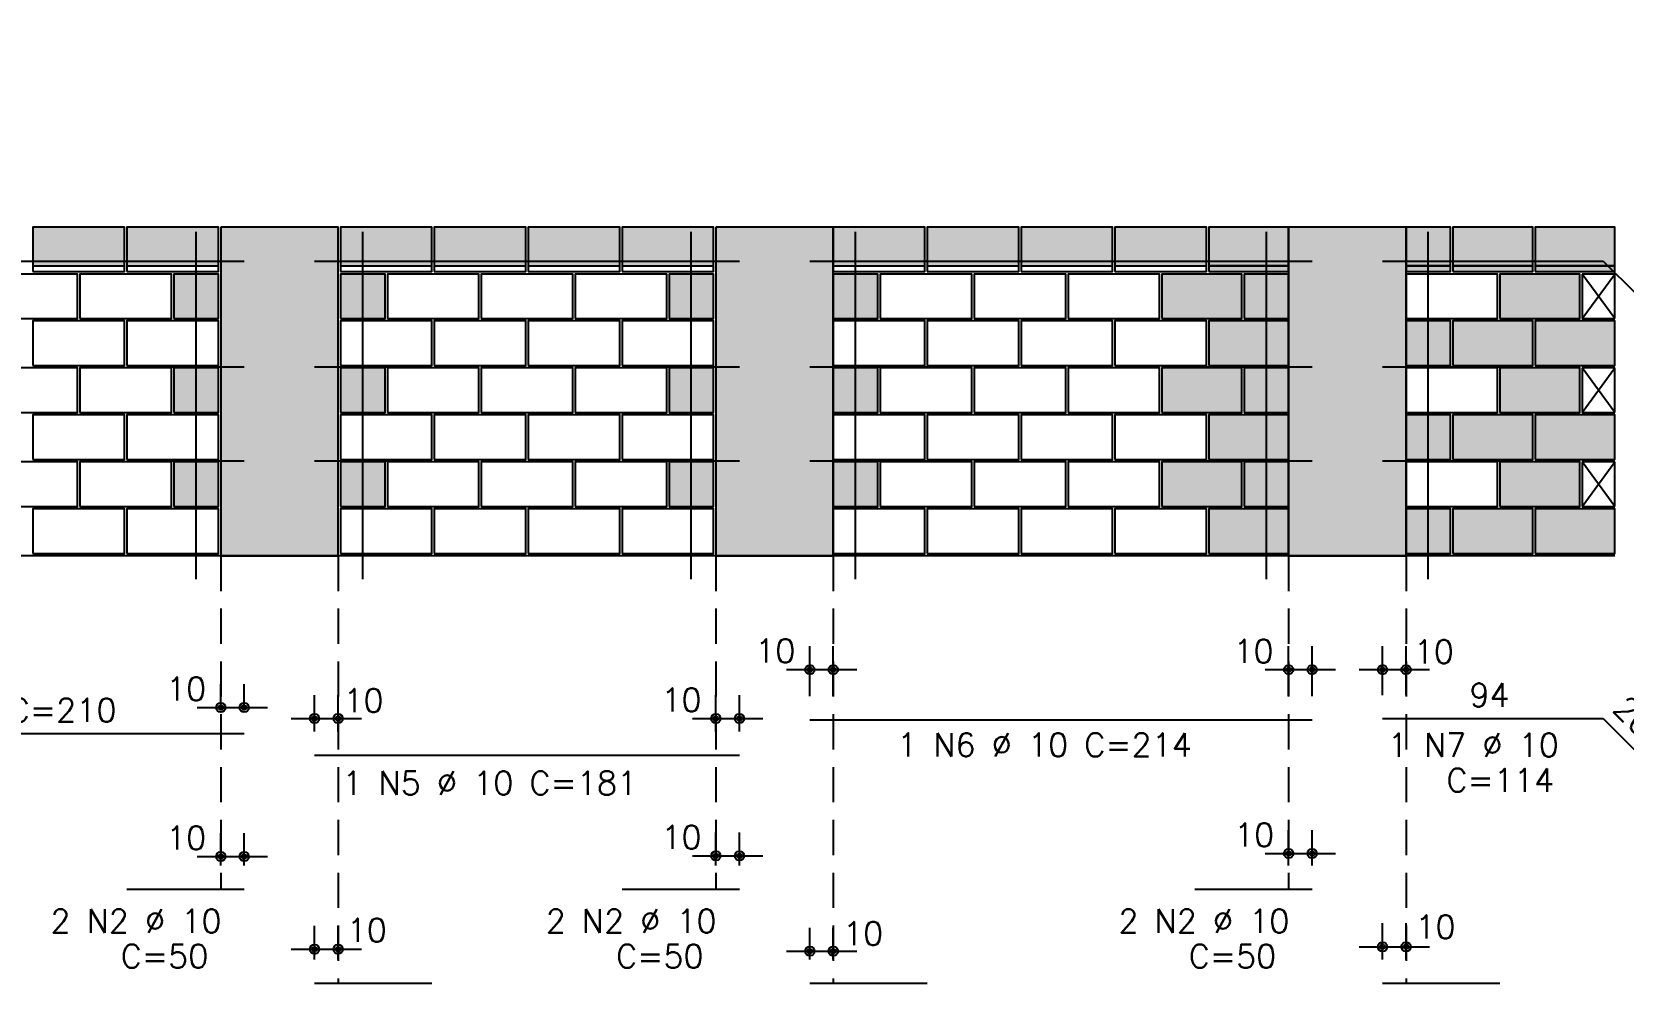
# Model space of a CAD drawing. Extents: x -1.9 to 86, y -1.5 to 61.
# Drawn here: x 17.47 to 31.03, y 21.55 to 29.71 of the extents above; entities that cross this region are included whole.
import ezdxf

# ---------------------------------------------------------------- set-up
doc = ezdxf.new("R2010")
doc.units = 0
doc.header["$MEASUREMENT"] = 0
doc.linetypes.add('ESTILO_TQS_0001', pattern=[0.45, 0.3, -0.15])
for name, color, linetype in [('PENA_01', 1, 'CONTINUOUS'), ('PENA_02', 2, 'CONTINUOUS'), ('PENA_03', 3, 'CONTINUOUS'), ('PENA_05', 5, 'CONTINUOUS'), ('PENA_09', 254, 'CONTINUOUS'), ('PENA_11', 252, 'CONTINUOUS'), ('PENA_21', 100, 'CONTINUOUS'), ('PENA_23', 50, 'CONTINUOUS')]:
    doc.layers.add(name, color=color, linetype=linetype)
doc.styles.get("Standard").update_dxf_attribs({"font": 'ROMANS.SHX'})

msp = doc.modelspace()

# ---------------------------------------------------------------- linework, layer by layer
at = {"layer": 'PENA_01', "linetype": 'Continuous'}
for p, q in [((17.483, 27.715), (18.263, 27.715)), ((18.283, 27.715), (19.063, 27.715)), ((20.103, 27.715), (20.883, 27.715)), ((20.903, 27.715), (21.683, 27.715)), ((21.703, 27.715), (22.483, 27.715)), ((22.503, 27.715), (23.283, 27.715)), ((24.303, 27.715), (25.083, 27.715)), ((25.103, 27.715), (25.883, 27.715)), ((25.903, 27.715), (26.683, 27.715)), ((26.703, 27.715), (27.483, 27.715)), ((27.503, 27.715), (28.183, 27.715)), ((29.183, 27.715), (29.563, 27.715)), ((29.583, 27.715), (30.263, 27.715)), ((30.283, 27.715), (30.963, 27.715)), ((24.103, 24.049), (24.103, 24.475)), ((24.303, 24.049), (24.303, 24.475)), ((28.183, 24.049), (28.183, 24.475)), ((28.383, 24.049), (28.383, 24.475)), ((28.983, 24.059), (28.983, 24.475)), ((29.183, 24.059), (29.183, 24.475)), ((23.903, 24.275), (24.503, 24.275)), ((27.983, 24.275), (28.583, 24.275)), ((28.783, 24.275), (29.383, 24.275)), ((19.083, 23.93), (19.083, 24.152)), ((19.283, 23.93), (19.283, 24.152)), ((19.883, 23.747), (19.883, 24.058)), ((20.083, 23.747), (20.083, 24.058)), ((23.303, 23.747), (23.303, 24.058)), ((23.503, 23.747), (23.503, 24.058)), ((18.883, 23.952), (19.483, 23.952)), ((19.683, 23.858), (20.283, 23.858)), ((23.103, 23.858), (23.703, 23.858)), ((19.083, 22.606), (19.083, 22.883)), ((19.283, 22.606), (19.283, 22.883)), ((23.303, 22.606), (23.303, 22.889)), ((23.503, 22.606), (23.503, 22.889)), ((28.183, 22.606), (28.183, 22.908)), ((28.383, 22.606), (28.383, 22.908)), ((18.883, 22.683), (19.483, 22.683)), ((23.103, 22.689), (23.703, 22.689)), ((27.983, 22.708), (28.583, 22.708)), ((28.983, 21.806), (28.983, 22.115)), ((29.183, 21.806), (29.183, 22.115)), ((19.883, 21.806), (19.883, 22.093)), ((20.083, 21.806), (20.083, 22.093)), ((24.103, 21.806), (24.103, 22.077)), ((24.303, 21.806), (24.303, 22.077)), ((19.683, 21.893), (20.283, 21.893)), ((23.903, 21.877), (24.503, 21.877)), ((28.783, 21.915), (29.383, 21.915))]:
    msp.add_line(p, q, dxfattribs=at)
at = {"layer": 'PENA_01', "linetype": 'ESTILO_TQS_0001'}
for p, q in [((19.083, 25.245), (19.083, 22.406)), ((20.083, 25.245), (20.083, 21.606)), ((23.303, 25.245), (23.303, 22.406)), ((24.303, 25.245), (24.303, 21.606)), ((28.183, 25.245), (28.183, 22.406)), ((29.183, 25.245), (29.183, 21.606))]:
    msp.add_line(p, q, dxfattribs=at)
at = {"layer": 'PENA_02', "linetype": 'Continuous'}
for p, q in [((30.963, 27.645), (30.683, 27.645)), ((30.683, 27.645), (30.683, 27.265)), ((30.963, 27.265), (30.963, 27.645)), ((30.683, 27.265), (30.963, 27.265)), ((30.963, 26.845), (30.683, 26.845)), ((30.683, 26.845), (30.683, 26.465)), ((30.963, 26.465), (30.963, 26.845)), ((30.683, 26.465), (30.963, 26.465)), ((30.963, 26.045), (30.683, 26.045)), ((30.683, 26.045), (30.683, 25.665)), ((30.963, 25.665), (30.963, 26.045)), ((30.683, 25.665), (30.963, 25.665)), ((30.963, 25.245), (7.983, 25.245))]:
    msp.add_line(p, q, dxfattribs=at)
for points in [[(17.483, 27.665), (18.263, 27.665), (18.263, 28.045), (17.483, 28.045), (17.483, 27.665)], [(18.283, 27.665), (19.063, 27.665), (19.063, 28.045), (18.283, 28.045), (18.283, 27.665)], [(19.083, 28.045), (19.083, 25.245), (20.083, 25.245), (20.083, 28.045), (19.083, 28.045)], [(20.103, 27.665), (20.883, 27.665), (20.883, 28.045), (20.103, 28.045), (20.103, 27.665)], [(20.903, 27.665), (21.683, 27.665), (21.683, 28.045), (20.903, 28.045), (20.903, 27.665)], [(21.703, 27.665), (22.483, 27.665), (22.483, 28.045), (21.703, 28.045), (21.703, 27.665)], [(22.503, 27.665), (23.283, 27.665), (23.283, 28.045), (22.503, 28.045), (22.503, 27.665)], [(23.303, 28.045), (23.303, 25.245), (24.303, 25.245), (24.303, 28.045), (23.303, 28.045)], [(24.303, 27.665), (25.083, 27.665), (25.083, 28.045), (24.303, 28.045), (24.303, 27.665)], [(25.103, 27.665), (25.883, 27.665), (25.883, 28.045), (25.103, 28.045), (25.103, 27.665)], [(25.903, 27.665), (26.683, 27.665), (26.683, 28.045), (25.903, 28.045), (25.903, 27.665)], [(26.703, 27.665), (27.483, 27.665), (27.483, 28.045), (26.703, 28.045), (26.703, 27.665)], [(27.503, 27.665), (28.183, 27.665), (28.183, 28.045), (27.503, 28.045), (27.503, 27.665)], [(28.183, 28.045), (28.183, 25.245), (29.183, 25.245), (29.183, 28.045), (28.183, 28.045)], [(29.183, 27.665), (29.563, 27.665), (29.563, 28.045), (29.183, 28.045), (29.183, 27.665)], [(29.583, 27.665), (30.263, 27.665), (30.263, 28.045), (29.583, 28.045), (29.583, 27.665)], [(30.283, 27.665), (30.963, 27.665), (30.963, 28.045), (30.283, 28.045), (30.283, 27.665)], [(17.083, 27.265), (17.863, 27.265), (17.863, 27.645), (17.083, 27.645), (17.083, 27.265)], [(17.883, 27.265), (18.663, 27.265), (18.663, 27.645), (17.883, 27.645), (17.883, 27.265)], [(18.683, 27.265), (19.063, 27.265), (19.063, 27.645), (18.683, 27.645), (18.683, 27.265)], [(20.103, 27.265), (20.483, 27.265), (20.483, 27.645), (20.103, 27.645), (20.103, 27.265)], [(20.503, 27.265), (21.283, 27.265), (21.283, 27.645), (20.503, 27.645), (20.503, 27.265)], [(21.303, 27.265), (22.083, 27.265), (22.083, 27.645), (21.303, 27.645), (21.303, 27.265)], [(22.103, 27.265), (22.883, 27.265), (22.883, 27.645), (22.103, 27.645), (22.103, 27.265)], [(22.903, 27.265), (23.283, 27.265), (23.283, 27.645), (22.903, 27.645), (22.903, 27.265)], [(24.303, 27.265), (24.683, 27.265), (24.683, 27.645), (24.303, 27.645), (24.303, 27.265)], [(24.703, 27.265), (25.483, 27.265), (25.483, 27.645), (24.703, 27.645), (24.703, 27.265)], [(25.503, 27.265), (26.283, 27.265), (26.283, 27.645), (25.503, 27.645), (25.503, 27.265)], [(26.303, 27.265), (27.083, 27.265), (27.083, 27.645), (26.303, 27.645), (26.303, 27.265)], [(27.103, 27.265), (27.783, 27.265), (27.783, 27.645), (27.103, 27.645), (27.103, 27.265)], [(27.803, 27.265), (28.183, 27.265), (28.183, 27.645), (27.803, 27.645), (27.803, 27.265)], [(29.183, 27.265), (29.963, 27.265), (29.963, 27.645), (29.183, 27.645), (29.183, 27.265)], [(29.983, 27.265), (30.663, 27.265), (30.663, 27.645), (29.983, 27.645), (29.983, 27.265)], [(17.483, 26.865), (18.263, 26.865), (18.263, 27.245), (17.483, 27.245), (17.483, 26.865)], [(18.283, 26.865), (19.063, 26.865), (19.063, 27.245), (18.283, 27.245), (18.283, 26.865)], [(20.103, 26.865), (20.883, 26.865), (20.883, 27.245), (20.103, 27.245), (20.103, 26.865)], [(20.903, 26.865), (21.683, 26.865), (21.683, 27.245), (20.903, 27.245), (20.903, 26.865)], [(21.703, 26.865), (22.483, 26.865), (22.483, 27.245), (21.703, 27.245), (21.703, 26.865)], [(22.503, 26.865), (23.283, 26.865), (23.283, 27.245), (22.503, 27.245), (22.503, 26.865)], [(24.303, 26.865), (25.083, 26.865), (25.083, 27.245), (24.303, 27.245), (24.303, 26.865)], [(25.103, 26.865), (25.883, 26.865), (25.883, 27.245), (25.103, 27.245), (25.103, 26.865)], [(25.903, 26.865), (26.683, 26.865), (26.683, 27.245), (25.903, 27.245), (25.903, 26.865)], [(26.703, 26.865), (27.483, 26.865), (27.483, 27.245), (26.703, 27.245), (26.703, 26.865)], [(27.503, 26.865), (28.183, 26.865), (28.183, 27.245), (27.503, 27.245), (27.503, 26.865)], [(29.183, 26.865), (29.563, 26.865), (29.563, 27.245), (29.183, 27.245), (29.183, 26.865)], [(29.583, 26.865), (30.263, 26.865), (30.263, 27.245), (29.583, 27.245), (29.583, 26.865)], [(30.283, 26.865), (30.963, 26.865), (30.963, 27.245), (30.283, 27.245), (30.283, 26.865)], [(17.083, 26.465), (17.863, 26.465), (17.863, 26.845), (17.083, 26.845), (17.083, 26.465)], [(17.883, 26.465), (18.663, 26.465), (18.663, 26.845), (17.883, 26.845), (17.883, 26.465)], [(18.683, 26.465), (19.063, 26.465), (19.063, 26.845), (18.683, 26.845), (18.683, 26.465)], [(20.103, 26.465), (20.483, 26.465), (20.483, 26.845), (20.103, 26.845), (20.103, 26.465)], [(20.503, 26.465), (21.283, 26.465), (21.283, 26.845), (20.503, 26.845), (20.503, 26.465)], [(21.303, 26.465), (22.083, 26.465), (22.083, 26.845), (21.303, 26.845), (21.303, 26.465)], [(22.103, 26.465), (22.883, 26.465), (22.883, 26.845), (22.103, 26.845), (22.103, 26.465)], [(22.903, 26.465), (23.283, 26.465), (23.283, 26.845), (22.903, 26.845), (22.903, 26.465)], [(24.303, 26.465), (24.683, 26.465), (24.683, 26.845), (24.303, 26.845), (24.303, 26.465)], [(24.703, 26.465), (25.483, 26.465), (25.483, 26.845), (24.703, 26.845), (24.703, 26.465)], [(25.503, 26.465), (26.283, 26.465), (26.283, 26.845), (25.503, 26.845), (25.503, 26.465)], [(26.303, 26.465), (27.083, 26.465), (27.083, 26.845), (26.303, 26.845), (26.303, 26.465)], [(27.103, 26.465), (27.783, 26.465), (27.783, 26.845), (27.103, 26.845), (27.103, 26.465)], [(27.803, 26.465), (28.183, 26.465), (28.183, 26.845), (27.803, 26.845), (27.803, 26.465)], [(29.183, 26.465), (29.963, 26.465), (29.963, 26.845), (29.183, 26.845), (29.183, 26.465)], [(29.983, 26.465), (30.663, 26.465), (30.663, 26.845), (29.983, 26.845), (29.983, 26.465)], [(17.483, 26.065), (18.263, 26.065), (18.263, 26.445), (17.483, 26.445), (17.483, 26.065)], [(18.283, 26.065), (19.063, 26.065), (19.063, 26.445), (18.283, 26.445), (18.283, 26.065)], [(20.103, 26.065), (20.883, 26.065), (20.883, 26.445), (20.103, 26.445), (20.103, 26.065)], [(20.903, 26.065), (21.683, 26.065), (21.683, 26.445), (20.903, 26.445), (20.903, 26.065)], [(21.703, 26.065), (22.483, 26.065), (22.483, 26.445), (21.703, 26.445), (21.703, 26.065)], [(22.503, 26.065), (23.283, 26.065), (23.283, 26.445), (22.503, 26.445), (22.503, 26.065)], [(24.303, 26.065), (25.083, 26.065), (25.083, 26.445), (24.303, 26.445), (24.303, 26.065)], [(25.103, 26.065), (25.883, 26.065), (25.883, 26.445), (25.103, 26.445), (25.103, 26.065)], [(25.903, 26.065), (26.683, 26.065), (26.683, 26.445), (25.903, 26.445), (25.903, 26.065)], [(26.703, 26.065), (27.483, 26.065), (27.483, 26.445), (26.703, 26.445), (26.703, 26.065)], [(27.503, 26.065), (28.183, 26.065), (28.183, 26.445), (27.503, 26.445), (27.503, 26.065)], [(29.183, 26.065), (29.563, 26.065), (29.563, 26.445), (29.183, 26.445), (29.183, 26.065)], [(29.583, 26.065), (30.263, 26.065), (30.263, 26.445), (29.583, 26.445), (29.583, 26.065)], [(30.283, 26.065), (30.963, 26.065), (30.963, 26.445), (30.283, 26.445), (30.283, 26.065)], [(17.083, 25.665), (17.863, 25.665), (17.863, 26.045), (17.083, 26.045), (17.083, 25.665)], [(17.883, 25.665), (18.663, 25.665), (18.663, 26.045), (17.883, 26.045), (17.883, 25.665)], [(18.683, 25.665), (19.063, 25.665), (19.063, 26.045), (18.683, 26.045), (18.683, 25.665)], [(20.103, 25.665), (20.483, 25.665), (20.483, 26.045), (20.103, 26.045), (20.103, 25.665)], [(20.503, 25.665), (21.283, 25.665), (21.283, 26.045), (20.503, 26.045), (20.503, 25.665)], [(21.303, 25.665), (22.083, 25.665), (22.083, 26.045), (21.303, 26.045), (21.303, 25.665)], [(22.103, 25.665), (22.883, 25.665), (22.883, 26.045), (22.103, 26.045), (22.103, 25.665)], [(22.903, 25.665), (23.283, 25.665), (23.283, 26.045), (22.903, 26.045), (22.903, 25.665)], [(24.303, 25.665), (24.683, 25.665), (24.683, 26.045), (24.303, 26.045), (24.303, 25.665)], [(24.703, 25.665), (25.483, 25.665), (25.483, 26.045), (24.703, 26.045), (24.703, 25.665)], [(25.503, 25.665), (26.283, 25.665), (26.283, 26.045), (25.503, 26.045), (25.503, 25.665)], [(26.303, 25.665), (27.083, 25.665), (27.083, 26.045), (26.303, 26.045), (26.303, 25.665)], [(27.103, 25.665), (27.783, 25.665), (27.783, 26.045), (27.103, 26.045), (27.103, 25.665)], [(27.803, 25.665), (28.183, 25.665), (28.183, 26.045), (27.803, 26.045), (27.803, 25.665)], [(29.183, 25.665), (29.963, 25.665), (29.963, 26.045), (29.183, 26.045), (29.183, 25.665)], [(29.983, 25.665), (30.663, 25.665), (30.663, 26.045), (29.983, 26.045), (29.983, 25.665)], [(17.483, 25.265), (18.263, 25.265), (18.263, 25.645), (17.483, 25.645), (17.483, 25.265)], [(18.283, 25.265), (19.063, 25.265), (19.063, 25.645), (18.283, 25.645), (18.283, 25.265)], [(20.103, 25.265), (20.883, 25.265), (20.883, 25.645), (20.103, 25.645), (20.103, 25.265)], [(20.903, 25.265), (21.683, 25.265), (21.683, 25.645), (20.903, 25.645), (20.903, 25.265)], [(21.703, 25.265), (22.483, 25.265), (22.483, 25.645), (21.703, 25.645), (21.703, 25.265)], [(22.503, 25.265), (23.283, 25.265), (23.283, 25.645), (22.503, 25.645), (22.503, 25.265)], [(24.303, 25.265), (25.083, 25.265), (25.083, 25.645), (24.303, 25.645), (24.303, 25.265)], [(25.103, 25.265), (25.883, 25.265), (25.883, 25.645), (25.103, 25.645), (25.103, 25.265)], [(25.903, 25.265), (26.683, 25.265), (26.683, 25.645), (25.903, 25.645), (25.903, 25.265)], [(26.703, 25.265), (27.483, 25.265), (27.483, 25.645), (26.703, 25.645), (26.703, 25.265)], [(27.503, 25.265), (28.183, 25.265), (28.183, 25.645), (27.503, 25.645), (27.503, 25.265)], [(29.183, 25.265), (29.563, 25.265), (29.563, 25.645), (29.183, 25.645), (29.183, 25.265)], [(29.583, 25.265), (30.263, 25.265), (30.263, 25.645), (29.583, 25.645), (29.583, 25.265)], [(30.283, 25.265), (30.963, 25.265), (30.963, 25.645), (30.283, 25.645), (30.283, 25.265)]]:
    msp.add_lwpolyline(points, dxfattribs=at)
for centre, radius in [((24.103, 24.275), 0.04), ((24.103, 24.275), 0.02), ((24.303, 24.275), 0.04), ((24.303, 24.275), 0.02), ((28.183, 24.275), 0.04), ((28.183, 24.275), 0.02), ((28.383, 24.275), 0.04), ((28.383, 24.275), 0.02), ((28.983, 24.275), 0.04), ((28.983, 24.275), 0.02), ((29.183, 24.275), 0.04), ((29.183, 24.275), 0.02), ((19.083, 23.952), 0.04), ((19.083, 23.952), 0.02), ((19.283, 23.952), 0.04), ((19.283, 23.952), 0.02), ((19.883, 23.858), 0.04), ((19.883, 23.858), 0.02), ((20.083, 23.858), 0.04), ((20.083, 23.858), 0.02), ((23.303, 23.858), 0.04), ((23.303, 23.858), 0.02), ((23.503, 23.858), 0.04), ((23.503, 23.858), 0.02), ((19.083, 22.683), 0.04), ((19.083, 22.683), 0.02), ((19.283, 22.683), 0.04), ((19.283, 22.683), 0.02), ((23.303, 22.689), 0.04), ((23.303, 22.689), 0.02), ((23.503, 22.689), 0.04), ((23.503, 22.689), 0.02), ((28.183, 22.708), 0.04), ((28.183, 22.708), 0.02), ((28.383, 22.708), 0.04), ((28.383, 22.708), 0.02), ((19.883, 21.893), 0.04), ((19.883, 21.893), 0.02), ((20.083, 21.893), 0.04), ((20.083, 21.893), 0.02), ((24.103, 21.877), 0.04), ((24.103, 21.877), 0.02), ((24.303, 21.877), 0.04), ((24.303, 21.877), 0.02), ((28.983, 21.915), 0.04), ((28.983, 21.915), 0.02), ((29.183, 21.915), 0.04), ((29.183, 21.915), 0.02)]:
    msp.add_circle(centre, radius, dxfattribs=at)
at = {"layer": 'PENA_03', "linetype": 'Continuous'}
for p, q in [((30.683, 27.265), (30.963, 27.645)), ((30.963, 27.265), (30.683, 27.645)), ((30.683, 26.465), (30.963, 26.845)), ((30.963, 26.465), (30.683, 26.845)), ((30.683, 25.665), (30.963, 26.045)), ((30.963, 25.665), (30.683, 26.045)), ((19.083, 23.73), (19.083, 23.73)), ((19.283, 23.73), (19.283, 23.73)), ((24.103, 23.849), (24.103, 23.849)), ((24.303, 23.849), (24.303, 23.849)), ((28.183, 23.849), (28.183, 23.849)), ((28.383, 23.849), (28.383, 23.849)), ((28.983, 23.859), (28.983, 23.859)), ((29.183, 23.859), (29.183, 23.859)), ((19.883, 23.547), (19.883, 23.547)), ((20.083, 23.547), (20.083, 23.547)), ((23.303, 23.547), (23.303, 23.547)), ((23.503, 23.547), (23.503, 23.547)), ((19.083, 22.406), (19.083, 22.406)), ((19.283, 22.406), (19.283, 22.406)), ((23.303, 22.406), (23.303, 22.406)), ((23.503, 22.406), (23.503, 22.406)), ((28.183, 22.406), (28.183, 22.406)), ((28.383, 22.406), (28.383, 22.406)), ((19.883, 21.606), (19.883, 21.606)), ((20.083, 21.606), (20.083, 21.606)), ((24.103, 21.606), (24.103, 21.606)), ((24.303, 21.606), (24.303, 21.606)), ((28.983, 21.606), (28.983, 21.606)), ((29.183, 21.606), (29.183, 21.606))]:
    msp.add_line(p, q, dxfattribs=at)
at = {"layer": 'PENA_05', "linetype": 'Continuous'}
for p, q in [((18.873, 25.045), (18.873, 28.005)), ((20.293, 25.045), (20.293, 28.005)), ((23.093, 25.045), (23.093, 28.005)), ((24.493, 25.045), (24.493, 28.005)), ((27.993, 25.045), (27.993, 28.005)), ((29.373, 25.045), (29.373, 28.005)), ((15.083, 27.755), (19.283, 27.755)), ((19.883, 27.755), (23.503, 27.755)), ((24.103, 27.755), (28.383, 27.755)), ((28.983, 27.755), (30.863, 27.755)), ((30.863, 27.755), (31.146, 27.473)), ((18.283, 26.855), (19.283, 26.855)), ((19.883, 26.855), (20.883, 26.855)), ((22.503, 26.855), (23.503, 26.855)), ((24.103, 26.855), (25.103, 26.855)), ((27.383, 26.855), (28.383, 26.855)), ((28.983, 26.855), (29.983, 26.855)), ((18.283, 26.055), (19.283, 26.055)), ((19.883, 26.055), (20.883, 26.055)), ((22.503, 26.055), (23.503, 26.055)), ((24.103, 26.055), (25.103, 26.055)), ((27.383, 26.055), (28.383, 26.055)), ((28.983, 26.055), (29.983, 26.055)), ((15.083, 23.73), (19.283, 23.73)), ((24.103, 23.849), (28.383, 23.849)), ((28.983, 23.859), (30.863, 23.859)), ((30.863, 23.859), (31.146, 23.576)), ((19.883, 23.547), (23.503, 23.547)), ((18.283, 22.406), (19.283, 22.406)), ((22.503, 22.406), (23.503, 22.406)), ((27.383, 22.406), (28.383, 22.406)), ((19.883, 21.606), (20.883, 21.606)), ((24.103, 21.606), (25.103, 21.606)), ((28.983, 21.606), (29.983, 21.606))]:
    msp.add_line(p, q, dxfattribs=at)
at = {"layer": 'PENA_09', "linetype": 'Continuous'}
for points in [[(17.483, 27.715), (18.263, 27.715), (18.263, 28.045), (17.483, 28.045), (17.483, 27.715)], [(18.283, 27.715), (19.063, 27.715), (19.063, 28.045), (18.283, 28.045), (18.283, 27.715)], [(20.103, 27.715), (20.883, 27.715), (20.883, 28.045), (20.103, 28.045), (20.103, 27.715)], [(20.903, 27.715), (21.683, 27.715), (21.683, 28.045), (20.903, 28.045), (20.903, 27.715)], [(21.703, 27.715), (22.483, 27.715), (22.483, 28.045), (21.703, 28.045), (21.703, 27.715)], [(22.503, 27.715), (23.283, 27.715), (23.283, 28.045), (22.503, 28.045), (22.503, 27.715)], [(24.303, 27.715), (25.083, 27.715), (25.083, 28.045), (24.303, 28.045), (24.303, 27.715)], [(25.103, 27.715), (25.883, 27.715), (25.883, 28.045), (25.103, 28.045), (25.103, 27.715)], [(25.903, 27.715), (26.683, 27.715), (26.683, 28.045), (25.903, 28.045), (25.903, 27.715)], [(26.703, 27.715), (27.483, 27.715), (27.483, 28.045), (26.703, 28.045), (26.703, 27.715)], [(27.503, 27.715), (28.183, 27.715), (28.183, 28.045), (27.503, 28.045), (27.503, 27.715)], [(29.183, 27.715), (29.563, 27.715), (29.563, 28.045), (29.183, 28.045), (29.183, 27.715)], [(29.583, 27.715), (30.263, 27.715), (30.263, 28.045), (29.583, 28.045), (29.583, 27.715)], [(30.283, 27.715), (30.963, 27.715), (30.963, 28.045), (30.283, 28.045), (30.283, 27.715)]]:
    msp.add_lwpolyline(points, dxfattribs=at)
for points in [[(17.483, 27.715), (18.263, 27.715), (18.263, 28.045)], [(17.483, 27.715), (18.263, 28.045), (17.483, 28.045)], [(17.483, 27.715), (17.483, 28.045), (17.483, 27.715)], [(18.283, 27.715), (19.063, 27.715), (19.063, 28.045)], [(18.283, 27.715), (19.063, 28.045), (18.283, 28.045)], [(18.283, 27.715), (18.283, 28.045), (18.283, 27.715)], [(20.103, 27.715), (20.883, 27.715), (20.883, 28.045)], [(20.103, 27.715), (20.883, 28.045), (20.103, 28.045)], [(20.103, 27.715), (20.103, 28.045), (20.103, 27.715)], [(20.903, 27.715), (21.683, 27.715), (21.683, 28.045)], [(20.903, 27.715), (21.683, 28.045), (20.903, 28.045)], [(20.903, 27.715), (20.903, 28.045), (20.903, 27.715)], [(21.703, 27.715), (22.483, 27.715), (22.483, 28.045)], [(21.703, 27.715), (22.483, 28.045), (21.703, 28.045)], [(21.703, 27.715), (21.703, 28.045), (21.703, 27.715)], [(22.503, 27.715), (23.283, 27.715), (23.283, 28.045)], [(22.503, 27.715), (23.283, 28.045), (22.503, 28.045)], [(22.503, 27.715), (22.503, 28.045), (22.503, 27.715)], [(24.303, 27.715), (25.083, 27.715), (25.083, 28.045)], [(24.303, 27.715), (25.083, 28.045), (24.303, 28.045)], [(24.303, 27.715), (24.303, 28.045), (24.303, 27.715)], [(25.103, 27.715), (25.883, 27.715), (25.883, 28.045)], [(25.103, 27.715), (25.883, 28.045), (25.103, 28.045)], [(25.103, 27.715), (25.103, 28.045), (25.103, 27.715)], [(25.903, 27.715), (26.683, 27.715), (26.683, 28.045)], [(25.903, 27.715), (26.683, 28.045), (25.903, 28.045)], [(25.903, 27.715), (25.903, 28.045), (25.903, 27.715)], [(26.703, 27.715), (27.483, 27.715), (27.483, 28.045)], [(26.703, 27.715), (27.483, 28.045), (26.703, 28.045)], [(26.703, 27.715), (26.703, 28.045), (26.703, 27.715)], [(27.503, 27.715), (28.183, 27.715), (28.183, 28.045)], [(27.503, 27.715), (28.183, 28.045), (27.503, 28.045)], [(27.503, 27.715), (27.503, 28.045), (27.503, 27.715)], [(29.183, 27.715), (29.563, 27.715), (29.563, 28.045)], [(29.183, 27.715), (29.563, 28.045), (29.183, 28.045)], [(29.183, 27.715), (29.183, 28.045), (29.183, 27.715)], [(29.583, 27.715), (30.263, 27.715), (30.263, 28.045)], [(29.583, 27.715), (30.263, 28.045), (29.583, 28.045)], [(29.583, 27.715), (29.583, 28.045), (29.583, 27.715)], [(30.283, 27.715), (30.963, 27.715), (30.963, 28.045)], [(30.283, 27.715), (30.963, 28.045), (30.283, 28.045)], [(30.283, 27.715), (30.283, 28.045), (30.283, 27.715)]]:
    msp.add_solid(points, dxfattribs=at)
at = {"layer": 'PENA_11', "linetype": 'Continuous'}
for points in [[(19.083, 28.045), (19.083, 25.245), (20.083, 25.245)], [(19.083, 28.045), (20.083, 25.245), (20.083, 28.045)], [(19.083, 28.045), (20.083, 28.045), (19.083, 28.045)], [(23.303, 28.045), (23.303, 25.245), (24.303, 25.245)], [(23.303, 28.045), (24.303, 25.245), (24.303, 28.045)], [(23.303, 28.045), (24.303, 28.045), (23.303, 28.045)], [(28.183, 28.045), (28.183, 25.245), (29.183, 25.245)], [(28.183, 28.045), (29.183, 25.245), (29.183, 28.045)], [(28.183, 28.045), (29.183, 28.045), (28.183, 28.045)]]:
    msp.add_solid(points, dxfattribs=at)
at = {"layer": 'PENA_21', "linetype": 'Continuous'}
for points in [[(27.503, 27.665), (28.183, 27.665), (28.183, 27.715), (27.503, 27.715), (27.503, 27.665)], [(29.583, 27.665), (30.263, 27.665), (30.263, 27.715), (29.583, 27.715), (29.583, 27.665)], [(30.283, 27.665), (30.963, 27.665), (30.963, 27.715), (30.283, 27.715), (30.283, 27.665)], [(27.103, 27.265), (27.783, 27.265), (27.783, 27.645), (27.103, 27.645), (27.103, 27.265)], [(29.983, 27.265), (30.663, 27.265), (30.663, 27.645), (29.983, 27.645), (29.983, 27.265)], [(27.503, 26.865), (28.183, 26.865), (28.183, 27.245), (27.503, 27.245), (27.503, 26.865)], [(29.583, 26.865), (30.263, 26.865), (30.263, 27.245), (29.583, 27.245), (29.583, 26.865)], [(30.283, 26.865), (30.963, 26.865), (30.963, 27.245), (30.283, 27.245), (30.283, 26.865)], [(27.103, 26.465), (27.783, 26.465), (27.783, 26.845), (27.103, 26.845), (27.103, 26.465)], [(29.983, 26.465), (30.663, 26.465), (30.663, 26.845), (29.983, 26.845), (29.983, 26.465)], [(27.503, 26.065), (28.183, 26.065), (28.183, 26.445), (27.503, 26.445), (27.503, 26.065)], [(29.583, 26.065), (30.263, 26.065), (30.263, 26.445), (29.583, 26.445), (29.583, 26.065)], [(30.283, 26.065), (30.963, 26.065), (30.963, 26.445), (30.283, 26.445), (30.283, 26.065)], [(27.103, 25.665), (27.783, 25.665), (27.783, 26.045), (27.103, 26.045), (27.103, 25.665)], [(29.983, 25.665), (30.663, 25.665), (30.663, 26.045), (29.983, 26.045), (29.983, 25.665)], [(27.503, 25.265), (28.183, 25.265), (28.183, 25.645), (27.503, 25.645), (27.503, 25.265)], [(29.583, 25.265), (30.263, 25.265), (30.263, 25.645), (29.583, 25.645), (29.583, 25.265)], [(30.283, 25.265), (30.963, 25.265), (30.963, 25.645), (30.283, 25.645), (30.283, 25.265)]]:
    msp.add_lwpolyline(points, dxfattribs=at)
for points in [[(27.503, 27.665), (28.183, 27.665), (28.183, 27.715)], [(27.503, 27.665), (28.183, 27.715), (27.503, 27.715)], [(27.503, 27.665), (27.503, 27.715), (27.503, 27.665)], [(29.583, 27.665), (30.263, 27.665), (30.263, 27.715)], [(29.583, 27.665), (30.263, 27.715), (29.583, 27.715)], [(29.583, 27.665), (29.583, 27.715), (29.583, 27.665)], [(30.283, 27.665), (30.963, 27.665), (30.963, 27.715)], [(30.283, 27.665), (30.963, 27.715), (30.283, 27.715)], [(30.283, 27.665), (30.283, 27.715), (30.283, 27.665)], [(27.103, 27.265), (27.783, 27.265), (27.783, 27.645)], [(27.103, 27.265), (27.783, 27.645), (27.103, 27.645)], [(27.103, 27.265), (27.103, 27.645), (27.103, 27.265)], [(29.983, 27.265), (30.663, 27.265), (30.663, 27.645)], [(29.983, 27.265), (30.663, 27.645), (29.983, 27.645)], [(29.983, 27.265), (29.983, 27.645), (29.983, 27.265)], [(27.503, 26.865), (28.183, 26.865), (28.183, 27.245)], [(27.503, 26.865), (28.183, 27.245), (27.503, 27.245)], [(27.503, 26.865), (27.503, 27.245), (27.503, 26.865)], [(29.583, 26.865), (30.263, 26.865), (30.263, 27.245)], [(29.583, 26.865), (30.263, 27.245), (29.583, 27.245)], [(29.583, 26.865), (29.583, 27.245), (29.583, 26.865)], [(30.283, 26.865), (30.963, 26.865), (30.963, 27.245)], [(30.283, 26.865), (30.963, 27.245), (30.283, 27.245)], [(30.283, 26.865), (30.283, 27.245), (30.283, 26.865)], [(27.103, 26.465), (27.783, 26.465), (27.783, 26.845)], [(27.103, 26.465), (27.783, 26.845), (27.103, 26.845)], [(27.103, 26.465), (27.103, 26.845), (27.103, 26.465)], [(29.983, 26.465), (30.663, 26.465), (30.663, 26.845)], [(29.983, 26.465), (30.663, 26.845), (29.983, 26.845)], [(29.983, 26.465), (29.983, 26.845), (29.983, 26.465)], [(27.503, 26.065), (28.183, 26.065), (28.183, 26.445)], [(27.503, 26.065), (28.183, 26.445), (27.503, 26.445)], [(27.503, 26.065), (27.503, 26.445), (27.503, 26.065)], [(29.583, 26.065), (30.263, 26.065), (30.263, 26.445)], [(29.583, 26.065), (30.263, 26.445), (29.583, 26.445)], [(29.583, 26.065), (29.583, 26.445), (29.583, 26.065)], [(30.283, 26.065), (30.963, 26.065), (30.963, 26.445)], [(30.283, 26.065), (30.963, 26.445), (30.283, 26.445)], [(30.283, 26.065), (30.283, 26.445), (30.283, 26.065)], [(27.103, 25.665), (27.783, 25.665), (27.783, 26.045)], [(27.103, 25.665), (27.783, 26.045), (27.103, 26.045)], [(27.103, 25.665), (27.103, 26.045), (27.103, 25.665)], [(29.983, 25.665), (30.663, 25.665), (30.663, 26.045)], [(29.983, 25.665), (30.663, 26.045), (29.983, 26.045)], [(29.983, 25.665), (29.983, 26.045), (29.983, 25.665)], [(27.503, 25.265), (28.183, 25.265), (28.183, 25.645)], [(27.503, 25.265), (28.183, 25.645), (27.503, 25.645)], [(27.503, 25.265), (27.503, 25.645), (27.503, 25.265)], [(29.583, 25.265), (30.263, 25.265), (30.263, 25.645)], [(29.583, 25.265), (30.263, 25.645), (29.583, 25.645)], [(29.583, 25.265), (29.583, 25.645), (29.583, 25.265)], [(30.283, 25.265), (30.963, 25.265), (30.963, 25.645)], [(30.283, 25.265), (30.963, 25.645), (30.283, 25.645)], [(30.283, 25.265), (30.283, 25.645), (30.283, 25.265)]]:
    msp.add_solid(points, dxfattribs=at)
at = {"layer": 'PENA_23', "linetype": 'Continuous'}
for points in [[(29.183, 27.665), (29.563, 27.665), (29.563, 27.715), (29.183, 27.715), (29.183, 27.665)], [(18.683, 27.265), (19.063, 27.265), (19.063, 27.645), (18.683, 27.645), (18.683, 27.265)], [(20.103, 27.265), (20.483, 27.265), (20.483, 27.645), (20.103, 27.645), (20.103, 27.265)], [(22.903, 27.265), (23.283, 27.265), (23.283, 27.645), (22.903, 27.645), (22.903, 27.265)], [(24.303, 27.265), (24.683, 27.265), (24.683, 27.645), (24.303, 27.645), (24.303, 27.265)], [(27.803, 27.265), (28.183, 27.265), (28.183, 27.645), (27.803, 27.645), (27.803, 27.265)], [(29.183, 26.865), (29.563, 26.865), (29.563, 27.245), (29.183, 27.245), (29.183, 26.865)], [(18.683, 26.465), (19.063, 26.465), (19.063, 26.845), (18.683, 26.845), (18.683, 26.465)], [(20.103, 26.465), (20.483, 26.465), (20.483, 26.845), (20.103, 26.845), (20.103, 26.465)], [(22.903, 26.465), (23.283, 26.465), (23.283, 26.845), (22.903, 26.845), (22.903, 26.465)], [(24.303, 26.465), (24.683, 26.465), (24.683, 26.845), (24.303, 26.845), (24.303, 26.465)], [(27.803, 26.465), (28.183, 26.465), (28.183, 26.845), (27.803, 26.845), (27.803, 26.465)], [(29.183, 26.065), (29.563, 26.065), (29.563, 26.445), (29.183, 26.445), (29.183, 26.065)], [(18.683, 25.665), (19.063, 25.665), (19.063, 26.045), (18.683, 26.045), (18.683, 25.665)], [(20.103, 25.665), (20.483, 25.665), (20.483, 26.045), (20.103, 26.045), (20.103, 25.665)], [(22.903, 25.665), (23.283, 25.665), (23.283, 26.045), (22.903, 26.045), (22.903, 25.665)], [(24.303, 25.665), (24.683, 25.665), (24.683, 26.045), (24.303, 26.045), (24.303, 25.665)], [(27.803, 25.665), (28.183, 25.665), (28.183, 26.045), (27.803, 26.045), (27.803, 25.665)], [(29.183, 25.265), (29.563, 25.265), (29.563, 25.645), (29.183, 25.645), (29.183, 25.265)]]:
    msp.add_lwpolyline(points, dxfattribs=at)
for points in [[(29.183, 27.665), (29.563, 27.665), (29.563, 27.715)], [(29.183, 27.665), (29.563, 27.715), (29.183, 27.715)], [(29.183, 27.665), (29.183, 27.715), (29.183, 27.665)], [(18.683, 27.265), (19.063, 27.265), (19.063, 27.645)], [(18.683, 27.265), (19.063, 27.645), (18.683, 27.645)], [(18.683, 27.265), (18.683, 27.645), (18.683, 27.265)], [(20.103, 27.265), (20.483, 27.265), (20.483, 27.645)], [(20.103, 27.265), (20.483, 27.645), (20.103, 27.645)], [(20.103, 27.265), (20.103, 27.645), (20.103, 27.265)], [(22.903, 27.265), (23.283, 27.265), (23.283, 27.645)], [(22.903, 27.265), (23.283, 27.645), (22.903, 27.645)], [(22.903, 27.265), (22.903, 27.645), (22.903, 27.265)], [(24.303, 27.265), (24.683, 27.265), (24.683, 27.645)], [(24.303, 27.265), (24.683, 27.645), (24.303, 27.645)], [(24.303, 27.265), (24.303, 27.645), (24.303, 27.265)], [(27.803, 27.265), (28.183, 27.265), (28.183, 27.645)], [(27.803, 27.265), (28.183, 27.645), (27.803, 27.645)], [(27.803, 27.265), (27.803, 27.645), (27.803, 27.265)], [(29.183, 26.865), (29.563, 26.865), (29.563, 27.245)], [(29.183, 26.865), (29.563, 27.245), (29.183, 27.245)], [(29.183, 26.865), (29.183, 27.245), (29.183, 26.865)], [(18.683, 26.465), (19.063, 26.465), (19.063, 26.845)], [(18.683, 26.465), (19.063, 26.845), (18.683, 26.845)], [(18.683, 26.465), (18.683, 26.845), (18.683, 26.465)], [(20.103, 26.465), (20.483, 26.465), (20.483, 26.845)], [(20.103, 26.465), (20.483, 26.845), (20.103, 26.845)], [(20.103, 26.465), (20.103, 26.845), (20.103, 26.465)], [(22.903, 26.465), (23.283, 26.465), (23.283, 26.845)], [(22.903, 26.465), (23.283, 26.845), (22.903, 26.845)], [(22.903, 26.465), (22.903, 26.845), (22.903, 26.465)], [(24.303, 26.465), (24.683, 26.465), (24.683, 26.845)], [(24.303, 26.465), (24.683, 26.845), (24.303, 26.845)], [(24.303, 26.465), (24.303, 26.845), (24.303, 26.465)], [(27.803, 26.465), (28.183, 26.465), (28.183, 26.845)], [(27.803, 26.465), (28.183, 26.845), (27.803, 26.845)], [(27.803, 26.465), (27.803, 26.845), (27.803, 26.465)], [(29.183, 26.065), (29.563, 26.065), (29.563, 26.445)], [(29.183, 26.065), (29.563, 26.445), (29.183, 26.445)], [(29.183, 26.065), (29.183, 26.445), (29.183, 26.065)], [(18.683, 25.665), (19.063, 25.665), (19.063, 26.045)], [(18.683, 25.665), (19.063, 26.045), (18.683, 26.045)], [(18.683, 25.665), (18.683, 26.045), (18.683, 25.665)], [(20.103, 25.665), (20.483, 25.665), (20.483, 26.045)], [(20.103, 25.665), (20.483, 26.045), (20.103, 26.045)], [(20.103, 25.665), (20.103, 26.045), (20.103, 25.665)], [(22.903, 25.665), (23.283, 25.665), (23.283, 26.045)], [(22.903, 25.665), (23.283, 26.045), (22.903, 26.045)], [(22.903, 25.665), (22.903, 26.045), (22.903, 25.665)], [(24.303, 25.665), (24.683, 25.665), (24.683, 26.045)], [(24.303, 25.665), (24.683, 26.045), (24.303, 26.045)], [(24.303, 25.665), (24.303, 26.045), (24.303, 25.665)], [(27.803, 25.665), (28.183, 25.665), (28.183, 26.045)], [(27.803, 25.665), (28.183, 26.045), (27.803, 26.045)], [(27.803, 25.665), (27.803, 26.045), (27.803, 25.665)], [(29.183, 25.265), (29.563, 25.265), (29.563, 25.645)], [(29.183, 25.265), (29.563, 25.645), (29.183, 25.645)], [(29.183, 25.265), (29.183, 25.645), (29.183, 25.265)]]:
    msp.add_solid(points, dxfattribs=at)

# ---------------------------------------------------------------- texts
at = {"layer": 'PENA_03', "linetype": 'Continuous'}
for s, p in [('10', (23.637, 24.335)), ('10', (27.712, 24.333)), ('10', (29.249, 24.328)), ('10', (18.617, 24.012)), ('94', (29.723, 23.959)), ('1 N4 %%c 10 C=210', (15.683, 23.83)), ('10', (20.128, 23.913)), ('10', (22.837, 23.918)), ('1 N6 %%c 10 C=214', (24.847, 23.535)), ('1 N7 %%c 10', (29.028, 23.533)), ('1 N5 %%c 10 C=181', (20.12, 23.21)), ('C=114', (29.528, 23.233)), ('10', (18.617, 22.743)), ('10', (22.837, 22.749)), ('10', (27.717, 22.768)), ('2 N2 %%c 10', (17.632, 22.034)), ('10', (20.156, 21.956)), ('2 N2 %%c 10', (21.852, 22.034)), ('10', (24.385, 21.928)), ('2 N2 %%c 10', (26.732, 22.034)), ('10', (29.262, 21.985)), ('C=50', (18.232, 21.734)), ('C=50', (22.452, 21.734)), ('C=50', (27.332, 21.734))]:
    msp.add_text(s, height=0.2, dxfattribs=at).set_placement(p)
msp.add_text('20', height=0.2, rotation=315, dxfattribs=at).set_placement((30.934, 23.93))

doc.saveas('drawing.dxf')
